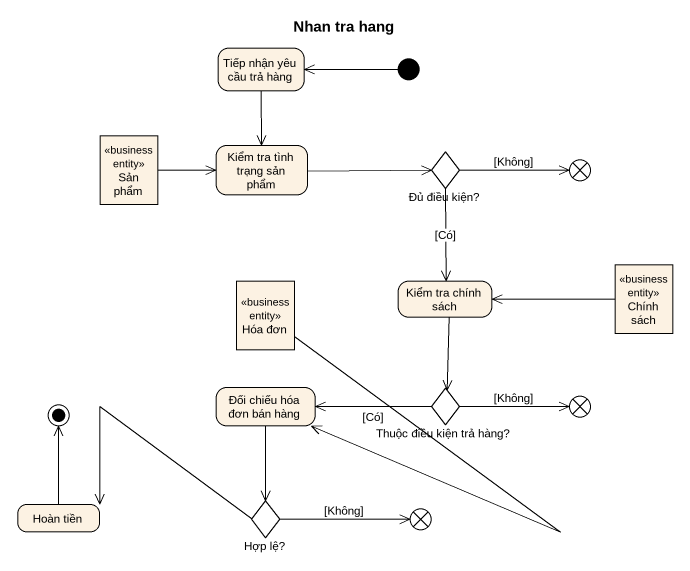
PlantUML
@startuml
title Nhan tra hang
hide empty description
state "Tiếp nhận yêu cầu trả hàng" as Tiếp_nhận_yêu_cầu_trả_hàng
state "Sản phẩm" as Sản_phẩm <<business entity>>
state "Kiểm tra tình trạng sản phẩm" as Kiểm_tra_tình_trạng_sản_phẩm
state "Đủ điều kiện?" as Đủ_điều_kiện <<choice>>
state flowfinal1 <<end>>
state "Hóa đơn" as Hóa_đơn <<business entity>>
state "Kiểm tra chính sách" as Kiểm_tra_chính_sách
state "Chính sách" as Chính_sách <<business entity>>
state "Đối chiếu hóa đơn bán hàng" as Đối_chiếu_hóa_đơn_bán_hàng
state "Thuộc điều kiện trả hàng?" as Thuộc_điều_kiện_trả_hàng <<choice>>
state flowfinal2 <<end>>
state "Hoàn tiền" as Hoàn_tiền
state "Hợp lệ?" as Hợp_lệ <<choice>>
state flowfinal3 <<end>>
[*] -left-> Tiếp_nhận_yêu_cầu_trả_hàng
Tiếp_nhận_yêu_cầu_trả_hàng --> Kiểm_tra_tình_trạng_sản_phẩm
Sản_phẩm -right-> Kiểm_tra_tình_trạng_sản_phẩm
Kiểm_tra_tình_trạng_sản_phẩm -right-> Đủ_điều_kiện
Đủ_điều_kiện -right-> flowfinal1 : [Không]
Đủ_điều_kiện --> Kiểm_tra_chính_sách : [Có]
Hóa_đơn --> Đối_chiếu_hóa_đơn_bán_hàng
Kiểm_tra_chính_sách --> Thuộc_điều_kiện_trả_hàng
Chính_sách -left-> Kiểm_tra_chính_sách
Đối_chiếu_hóa_đơn_bán_hàng --> Hợp_lệ
Thuộc_điều_kiện_trả_hàng -left-> Đối_chiếu_hóa_đơn_bán_hàng : [Có]
Thuộc_điều_kiện_trả_hàng -right-> flowfinal2 : [Không]
Hợp_lệ -left-> Hoàn_tiền
Hợp_lệ -right-> flowfinal3 : [Không]
Hoàn_tiền -up-> [*]
@enduml
